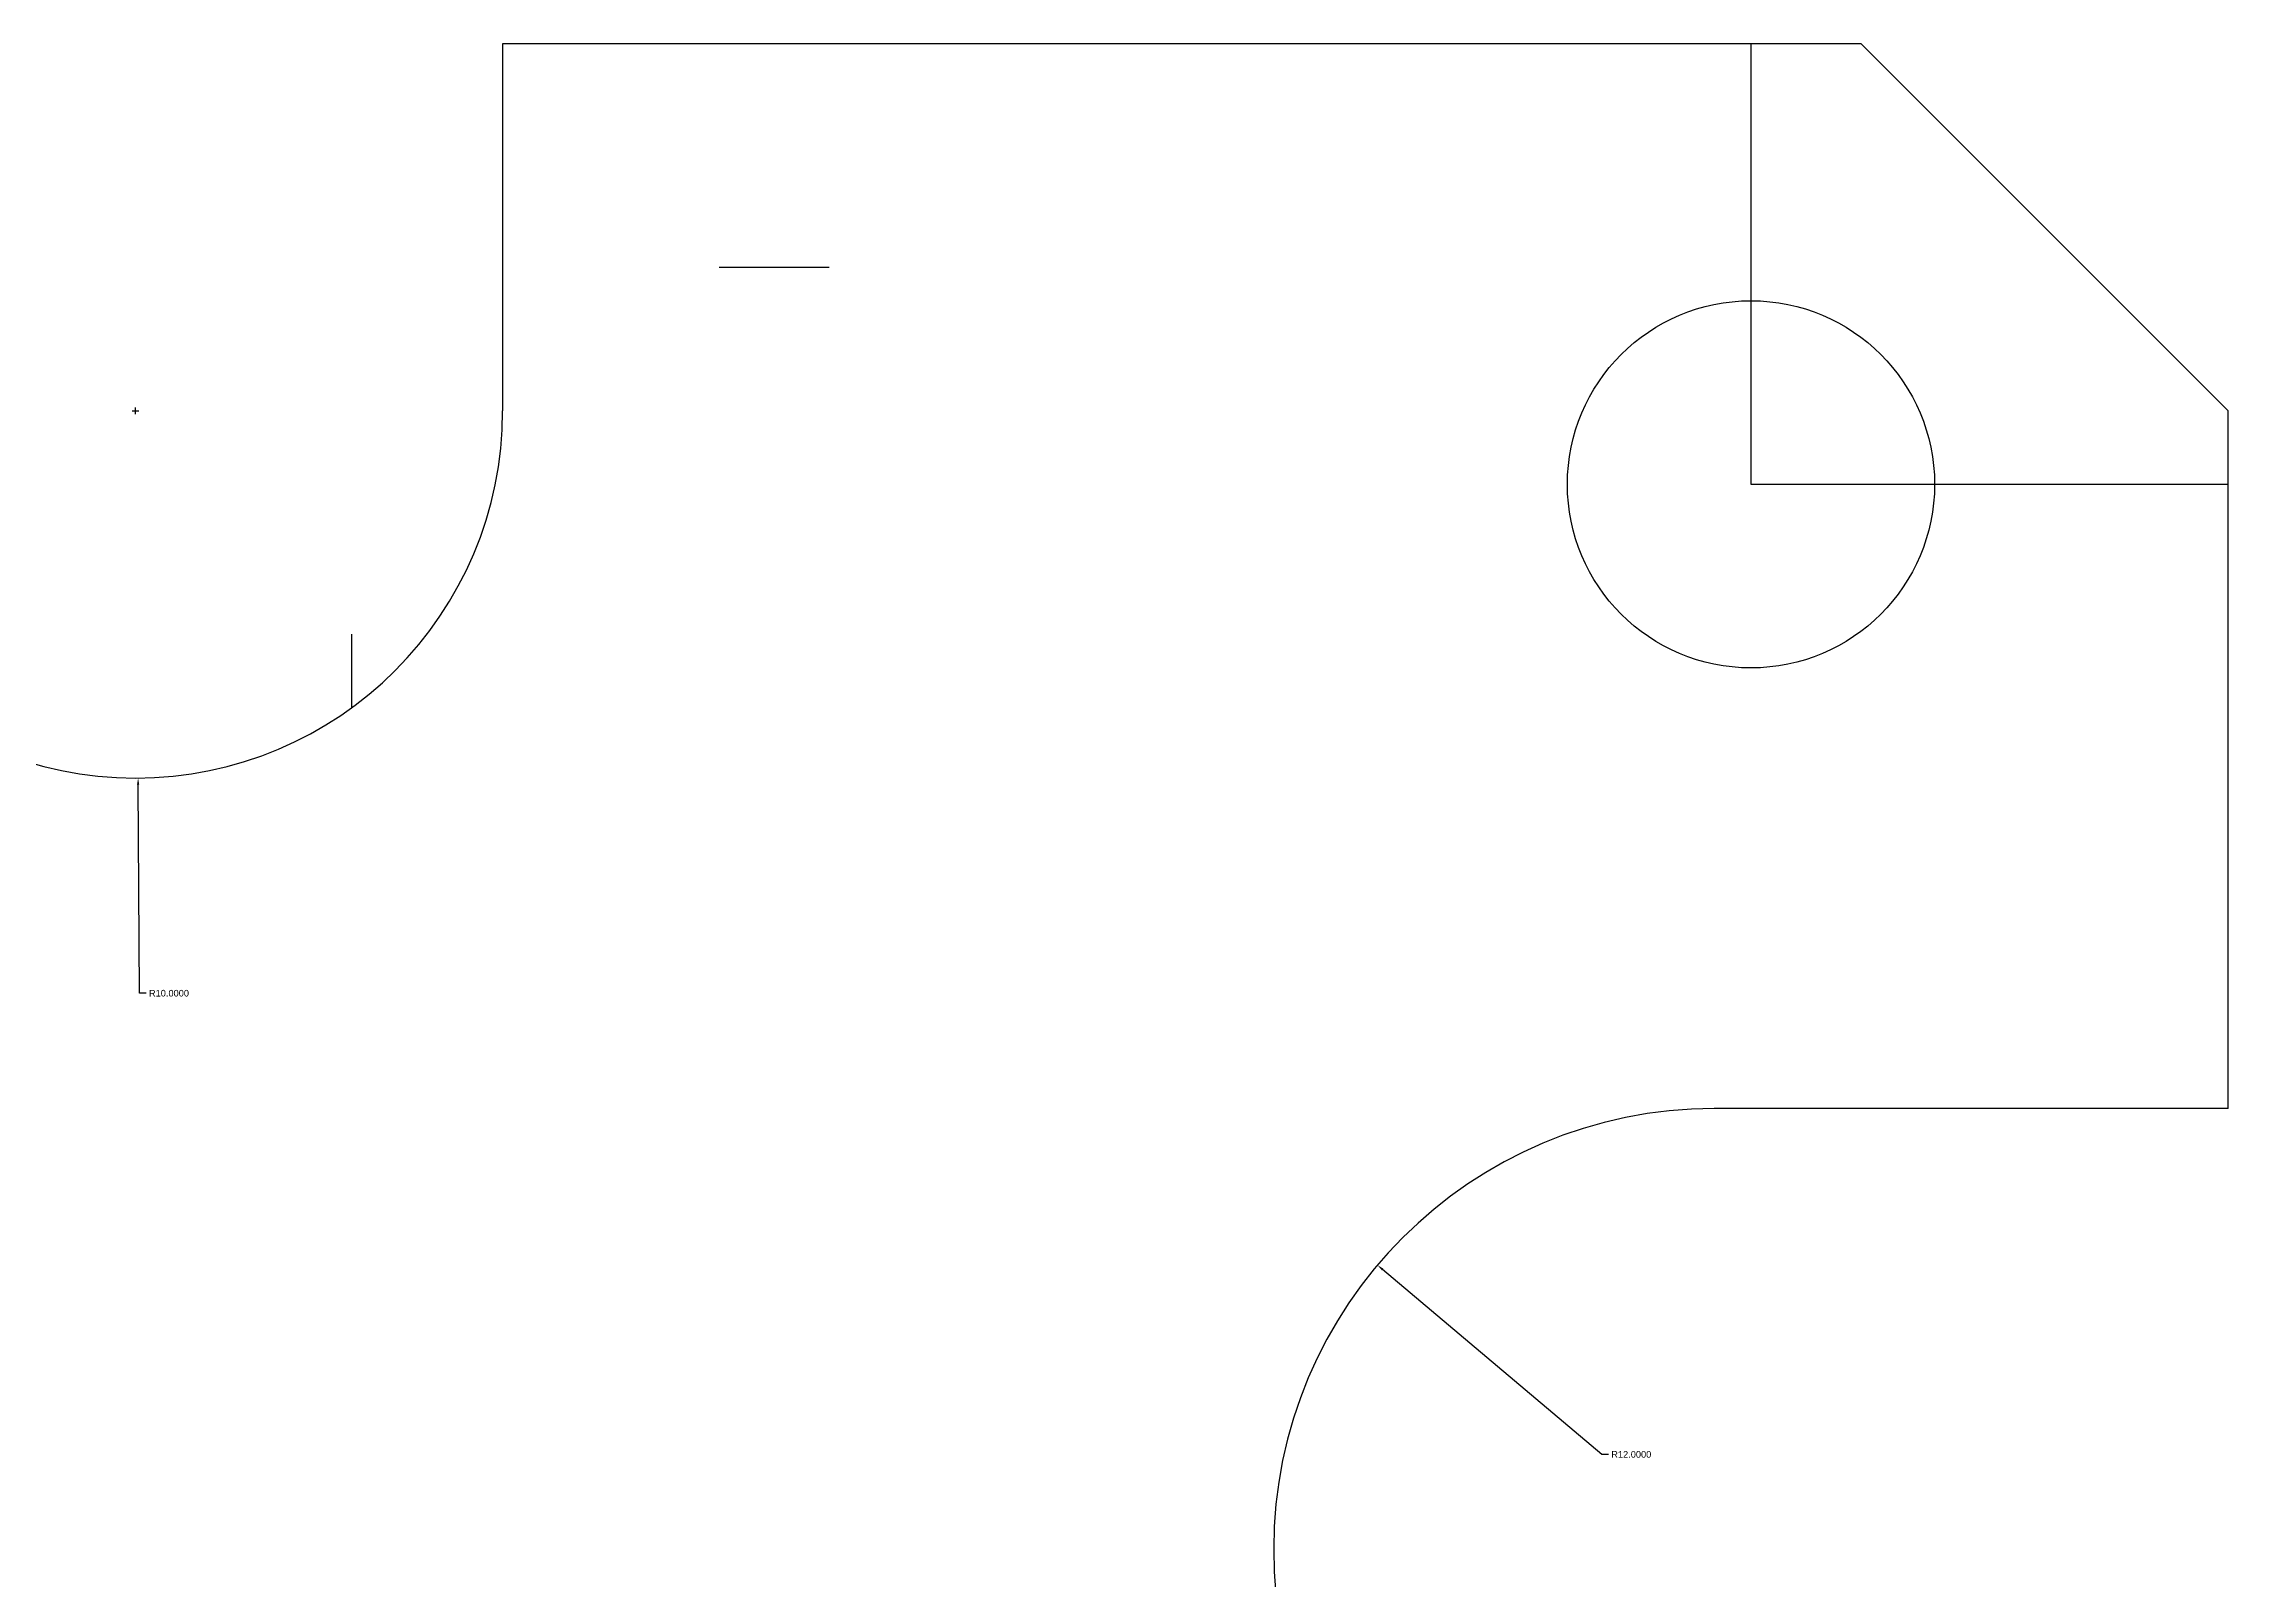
# Model space of a CAD drawing. Header units: inches. Extents: x 34 to 355, y -38 to 174.
# Drawn here: x 295.6 to 355.1, y 132.5 to 174.3 of the extents above; entities that cross this region are included whole.
import ezdxf

# ---------------------------------------------------------------- set-up
doc = ezdxf.new("R2010")
doc.units = ezdxf.units.IN
doc.header["$MEASUREMENT"] = 0
doc.layers.get('Defpoints').update_dxf_attribs({"color": 10})
doc.styles.get("Standard").update_dxf_attribs({"font": 'arial.ttf'})
doc.dimstyles.get("Standard").update_dxf_attribs({"dimtxt": 0.18, "dimasz": 0.18, "dimexe": 0.18, "dimexo": 0.0625, "dimgap": 0.09, "dimtad": 0, "dimtih": 1, "dimtoh": 1, "dimdec": 4, "dimzin": 0, "dimdsep": 46, "dimtxsty": 'Standard', "dimcen": 0.09, "dimadec": 0, "dimazin": 0, "dimtfac": 1, "dimtdec": 4, "dimtofl": 0, "dimtmove": 0, "dimatfit": 3, "dimfxl": 1, "dimtolj": 1, "dimtzin": 0, "dimarcsym": 0})

# ---------------------------------------------------------------- blocks, each defined once
blk = doc.blocks.new('*D15')
at = {"color": 0, "lineweight": -2, "transparency": 16777216}
for p, q in [((338.018, 135.854), (332.043, 140.894)), ((338.198, 135.854), (338.018, 135.854))]:
    blk.add_line(p, q, dxfattribs=at)
at = {"color": 0, "transparency": 16777216}
blk.add_solid([(332.062, 140.917), (332.023, 140.871), (331.905, 141.01)], dxfattribs=at)
at = {"layer": 'Defpoints', "color": 0, "transparency": 16777216}
for p in [(331.905, 141.01), (341.078, 133.274)]:
    blk.add_point(p, dxfattribs=at)
at = {"color": 0, "transparency": 16777216, "insert": (338.818, 135.854), "char_height": 0.18, "attachment_point": 5}
blk.add_mtext('\\A1;R12.0000', dxfattribs=at)
blk = doc.blocks.new('*D18')
at = {"color": 0, "lineweight": -2, "transparency": 16777216}
for p, q in [((297.988, 164.274), (298.168, 164.274)), ((298.078, 164.184), (298.078, 164.364)), ((298.191, 148.414), (298.151, 154.094)), ((298.371, 148.414), (298.191, 148.414))]:
    blk.add_line(p, q, dxfattribs=at)
at = {"color": 0, "transparency": 16777216}
blk.add_solid([(298.181, 154.094), (298.121, 154.094), (298.15, 154.274)], dxfattribs=at)
at = {"layer": 'Defpoints', "color": 0, "transparency": 16777216}
for p in [(298.078, 164.274), (298.15, 154.274)]:
    blk.add_point(p, dxfattribs=at)
at = {"color": 0, "transparency": 16777216, "insert": (298.991, 148.414), "char_height": 0.18, "attachment_point": 5}
blk.add_mtext('\\A1;R10.0000', dxfattribs=at)

msp = doc.modelspace()

# ---------------------------------------------------------------- linework, layer by layer
for p, q in [((345.07846, 174.27357), (308.07846, 174.27357)), ((308.07846, 174.27357), (308.07846, 164.27357)), ((345.07846, 174.27357), (342.07846, 174.27357)), ((313.97212, 168.19144), (316.97212, 168.19144)), ((303.97212, 156.19144), (303.97212, 158.19144)), ((355.07846, 145.27357), (341.07846, 145.27357))]:
    msp.add_line(p, q)
at = {"color": 18, "true_color": 0x000000}
for p, q in [((342.07846, 174.27357), (342.07846, 162.27357)), ((342.07846, 162.27357), (355.07846, 162.27357))]:
    msp.add_line(p, q, dxfattribs=at)
msp.add_lwpolyline([(355.07846, 145.27357), (355.07846, 164.27357), (345.07846, 174.27357), (308.07846, 174.27357)])
msp.add_circle((342.07846, 162.27357), 5)
for centre, radius, start, end in [((298.07846, 164.27357), 10, 180, 0), ((341.07846, 133.27357), 12, 90, 270)]:
    msp.add_arc(centre, radius, start, end)

# ---------------------------------------------------------------- dimensions: what is measured, and where the dimension line sits
for center, mpoint, picture, middle in [((298.07846, 164.27357), (298.1497, 154.27382), '*D18', (298.99083, 148.414)), ((341.07846, 133.27357), (331.90505, 141.00976), '*D15', (338.81767, 135.85429))]:
    dim = msp.add_radius_dim(center=center, mpoint=mpoint, dimstyle='Standard', dxfattribs=at)
    dim.commit()
    dim.dimension.update_dxf_attribs({"geometry": picture, "text_midpoint": middle, "dimtype": 164})

doc.saveas('drawing.dxf')
